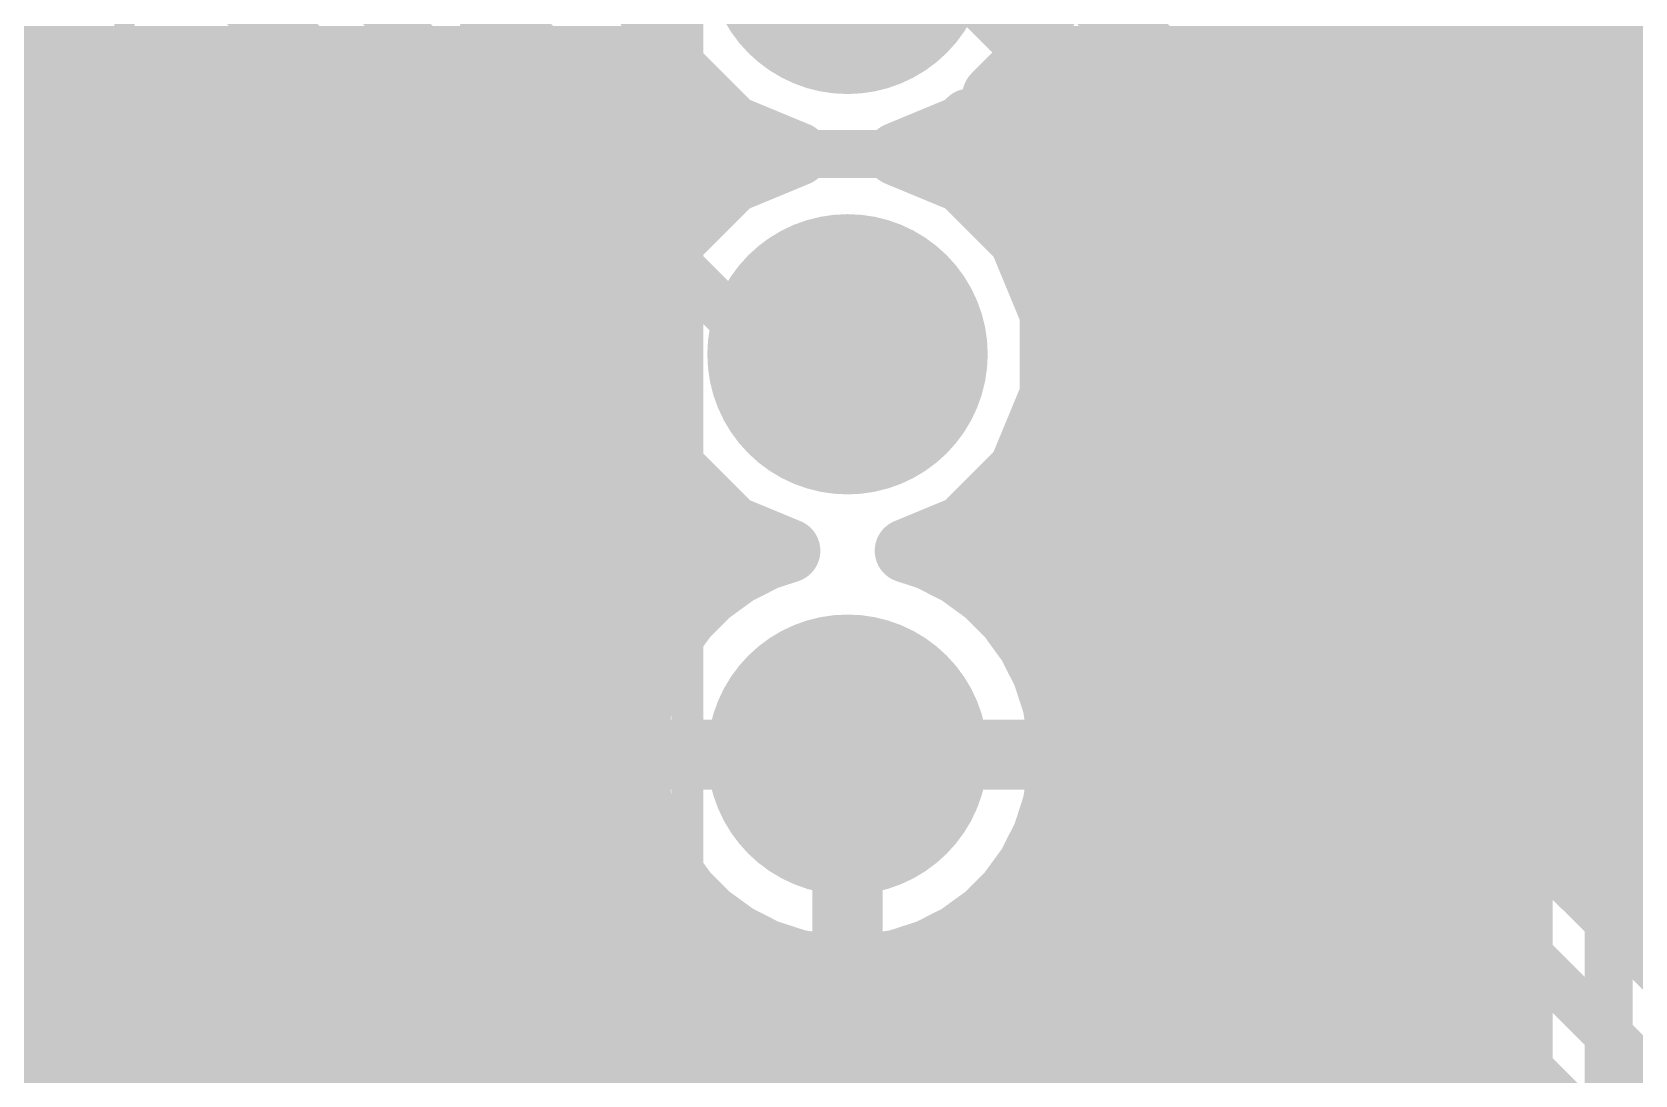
# Model space of a CAD drawing. Extents: x 0 to 39.3, y -1.1 to 59.5.
# Drawn here: x 8.8 to 18.96, y 9.4 to 16.01 of the extents above; entities that cross this region are included whole.
import ezdxf

# ---------------------------------------------------------------- set-up
doc = ezdxf.new("R2010")
doc.units = 0
for name, color, linetype in [('1', 22, 'CONTINUOUS'), ('16', 175, 'CONTINUOUS'), ('17', 82, 'CONTINUOUS'), ('21', 253, 'CONTINUOUS'), ('51', 253, 'CONTINUOUS')]:
    doc.layers.add(name, color=color, linetype=linetype)

# ---------------------------------------------------------------- blocks, each defined once
blk = doc.blocks.new('ROUNDP')
at = {"const_width": 0.5}
blk.add_lwpolyline([(0, -0.25, 1), (0, 0.25, 1), (0, -0.25)], format="xyb", dxfattribs=at)

msp = doc.modelspace()

# ---------------------------------------------------------------- linework, layer by layer
at = {"layer": '1'}
for points, const_width in [([(9.144, 18.796), (12.446, 15.494)], 0.3048), ([(8.636, 18.542), (12.192, 14.986)], 0.3048), ([(8.4045, 17.9832), (11.9605, 14.4272)], 0.4064), ([(15.0682, 15.7762), (15.2654, 16.2523)], 0.4064), ([(1.2192, 15.8496), (10.5381, 15.8496)], 0.4064), ([(14.9001, 15.6081), (15.0682, 15.7762)], 0.4064), ([(15.0986, 15.8496), (34.3208, 15.8496)], 0.4064), ([(12.446, 15.494), (12.7, 15.748)], 0.3048), ([(12.7, 15.748), (12.954, 15.748)], 0.3048), ([(12.954, 15.748), (13.462, 15.24)], 0.3048), ([(15.0368, 15.4715), (14.9001, 15.6081)], 0.4064), ([(16.5608, 13.9475), (15.0368, 15.4715)], 0.4064), ([(1.2192, 15.4432), (10.9445, 15.4432)], 0.4064), ([(15.0651, 15.4432), (34.3208, 15.4432)], 0.4064), ([(13.462, 15.24), (14.478, 15.24)], 0.3048), ([(14.478, 15.24), (16.002, 13.716)], 0.3048), ([(1.2192, 15.0368), (11.3509, 15.0368)], 0.4064), ([(15.4715, 15.0368), (34.3208, 15.0368)], 0.4064), ([(12.192, 14.986), (12.446, 14.986)], 0.3048), ([(12.446, 14.986), (13.462, 13.97)], 0.3048), ([(1.2192, 14.6304), (11.7573, 14.6304)], 0.4064), ([(15.8779, 14.6304), (34.3208, 14.6304)], 0.4064), ([(11.9605, 14.4272), (12.2145, 14.4272)], 0.4064), ([(12.2145, 14.4272), (12.6746, 13.9671)], 0.4064), ([(1.2192, 14.224), (12.4177, 14.224)], 0.4064), ([(16.2843, 14.224), (34.3208, 14.224)], 0.4064), ([(12.6746, 13.9671), (12.6746, 13.7123)], 0.4064), ([(16.5608, 12.6775), (16.5608, 13.9475)], 0.4064), ([(13.462, 13.97), (13.97, 13.97)], 0.3048), ([(1.2192, 13.8176), (12.6746, 13.8176)], 0.4064), ([(16.5608, 13.8176), (34.3208, 13.8176)], 0.4064), ([(12.6746, 13.7123), (12.8718, 13.2362)], 0.4064), ([(15.0682, 13.2362), (15.2508, 13.677)], 0.4064), ([(15.2508, 13.677), (15.4432, 13.4845)], 0.4064), ([(16.002, 13.716), (16.002, 12.446)], 0.3048), ([(15.4432, 13.4845), (15.4432, 12.2145)], 0.4064), ([(1.2192, 13.4112), (12.7993, 13.4112)], 0.4064), ([(15.1407, 13.4112), (15.4432, 13.4112)], 0.4064), ([(16.5608, 13.4112), (34.3208, 13.4112)], 0.4064), ([(12.8718, 13.2362), (13.2362, 12.8718)], 0.4064), ([(14.7038, 12.8718), (15.0682, 13.2362)], 0.4064), ([(1.2192, 13.0048), (13.1032, 13.0048)], 0.4064), ([(14.8368, 13.0048), (15.4432, 13.0048)], 0.4064), ([(16.5608, 13.0048), (34.3208, 13.0048)], 0.4064), ([(13.2362, 12.8718), (13.5944, 12.7234)], 0.4064), ([(14.3456, 12.7234), (14.7038, 12.8718)], 0.4064), ([(13.5944, 12.7234), (13.4532, 12.6776)], 0.4064), ([(14.4868, 12.6776), (14.3456, 12.7234)], 0.4064), ([(13.4532, 12.6776), (13.2644, 12.5814)], 0.4064), ([(14.6756, 12.5814), (14.4868, 12.6776)], 0.4064), ([(24.1329, 5.1054), (16.5608, 12.6775)], 0.4064), ([(1.2192, 12.5984), (13.2979, 12.5984)], 0.4064), ([(13.2644, 12.5814), (13.093, 12.4568)], 0.4064), ([(14.6421, 12.5984), (15.4432, 12.5984)], 0.4064), ([(14.847, 12.4568), (14.6756, 12.5814)], 0.4064), ([(16.6399, 12.5984), (34.3208, 12.5984)], 0.4064), ([(13.093, 12.4568), (12.9432, 12.307)], 0.4064), ([(14.9968, 12.307), (14.847, 12.4568)], 0.4064), ([(12.9432, 12.307), (12.8186, 12.1356)], 0.4064), ([(15.1214, 12.1356), (14.9968, 12.307)], 0.4064), ([(16.002, 12.446), (24.13, 4.318)], 0.3048), ([(15.4432, 12.2145), (15.7705, 11.8872)], 0.4064), ([(1.2192, 12.192), (12.8596, 12.192)], 0.4064), ([(12.8186, 12.1356), (12.7224, 11.9468)], 0.4064), ([(15.0804, 12.192), (15.4657, 12.192)], 0.4064), ([(15.2176, 11.9468), (15.1214, 12.1356)], 0.4064), ([(17.0463, 12.192), (34.3208, 12.192)], 0.4064), ([(12.7224, 11.9468), (12.6569, 11.7452)], 0.4064), ([(15.2831, 11.7452), (15.2176, 11.9468)], 0.4064), ([(15.7705, 11.8872), (23.0729, 4.5849)], 0.4064), ([(1.2192, 11.7856), (12.6701, 11.7856)], 0.4064), ([(12.6569, 11.7452), (12.6238, 11.5359)], 0.4064), ([(15.2699, 11.7856), (15.8721, 11.7856)], 0.4064), ([(15.3162, 11.5359), (15.2831, 11.7452)], 0.4064), ([(17.4527, 11.7856), (34.3208, 11.7856)], 0.4064), ([(12.6238, 11.5359), (12.6238, 11.449)], 0.4064), ([(15.3162, 11.449), (15.3162, 11.5359)], 0.4064), ([(12.6238, 11.449), (13.9509, 11.449)], 0.4064), ([(13.9509, 11.4109), (12.6238, 11.4109)], 0.4064), ([(12.6238, 11.4109), (12.6238, 11.324)], 0.4064), ([(13.9509, 11.449), (13.9509, 11.4109)], 0.4064), ([(13.9509, 10.0838), (13.9509, 11.4109)], 0.4064), ([(13.9509, 11.4109), (13.9891, 11.4109)], 0.4064), ([(13.9891, 11.4109), (13.9891, 11.449)], 0.4064), ([(13.9891, 11.449), (15.3162, 11.449)], 0.4064), ([(13.9891, 11.4109), (13.9891, 10.0838)], 0.4064), ([(15.3162, 11.4109), (13.9891, 11.4109)], 0.4064), ([(15.3162, 11.324), (15.3162, 11.4109)], 0.4064), ([(1.2192, 11.3792), (12.6238, 11.3792)], 0.4064), ([(12.6238, 11.324), (12.6569, 11.1148)], 0.4064), ([(13.9509, 11.3792), (13.9891, 11.3792)], 0.4064), ([(15.2831, 11.1148), (15.3162, 11.324)], 0.4064), ([(15.3162, 11.3792), (16.2785, 11.3792)], 0.4064), ([(17.8591, 11.3792), (34.3208, 11.3792)], 0.4064), ([(12.6569, 11.1148), (12.7224, 10.9132)], 0.4064), ([(15.2176, 10.9132), (15.2831, 11.1148)], 0.4064), ([(1.2192, 10.9728), (12.7031, 10.9728)], 0.4064), ([(12.7224, 10.9132), (12.8186, 10.7244)], 0.4064), ([(13.9509, 10.9728), (13.9891, 10.9728)], 0.4064), ([(15.1214, 10.7244), (15.2176, 10.9132)], 0.4064), ([(15.2369, 10.9728), (16.6849, 10.9728)], 0.4064), ([(18.2655, 10.9728), (34.3208, 10.9728)], 0.4064), ([(12.8186, 10.7244), (12.9432, 10.553)], 0.4064), ([(14.9968, 10.553), (15.1214, 10.7244)], 0.4064), ([(1.2192, 10.5664), (12.9334, 10.5664)], 0.4064), ([(12.9432, 10.553), (13.093, 10.4032)], 0.4064), ([(13.9509, 10.5664), (13.9891, 10.5664)], 0.4064), ([(14.847, 10.4032), (14.9968, 10.553)], 0.4064), ([(15.0066, 10.5664), (17.0913, 10.5664)], 0.4064), ([(18.6719, 10.5664), (34.3208, 10.5664)], 0.4064), ([(13.093, 10.4032), (13.2644, 10.2786)], 0.4064), ([(14.6756, 10.2786), (14.847, 10.4032)], 0.4064), ([(13.2644, 10.2786), (13.4532, 10.1824)], 0.4064), ([(14.4868, 10.1824), (14.6756, 10.2786)], 0.4064), ([(13.4532, 10.1824), (13.6548, 10.1169)], 0.4064), ([(14.2852, 10.1169), (14.4868, 10.1824)], 0.4064), ([(1.2192, 10.16), (13.5223, 10.16)], 0.4064), ([(13.6548, 10.1169), (13.8641, 10.0838)], 0.4064), ([(13.8641, 10.0838), (13.9509, 10.0838)], 0.4064), ([(13.9509, 10.16), (13.9891, 10.16)], 0.4064), ([(13.9891, 10.0838), (14.0759, 10.0838)], 0.4064), ([(14.0759, 10.0838), (14.2852, 10.1169)], 0.4064), ([(14.4177, 10.16), (17.4977, 10.16)], 0.4064), ([(19.0783, 10.16), (34.3208, 10.16)], 0.4064), ([(1.2192, 9.7536), (17.9041, 9.7536)], 0.4064), ([(1.2192, 9.3472), (18.3105, 9.3472)], 0.4064)]:
    msp.add_lwpolyline(points, dxfattribs=dict(at, const_width=const_width))
for points, const_width in [([(10.5381, 15.748, 1), (10.5381, 15.9512)], 0.2032), ([(15.14, 15.7044, 1), (14.9963, 15.8481)], 0.2032), ([(15.0986, 15.9512, 1), (15.0986, 15.748)], 0.2032), ([(12.7, 15.8242, 1), (12.7, 15.6718)], 0.1524), ([(12.7539, 15.6941, 1), (12.6461, 15.8019)], 0.1524), ([(13.0079, 15.8019, 1), (12.9001, 15.6941)], 0.1524), ([(12.954, 15.6718, 1), (12.954, 15.8242)], 0.1524), ([(14.9743, 15.8151, 1), (15.1621, 15.7373)], 0.2032), ([(14.972, 15.68, 1), (14.8283, 15.5363)], 0.2032), ([(14.8283, 15.68, 1), (14.972, 15.5363)], 0.2032), ([(15.1086, 15.5433, 1), (14.965, 15.3996)], 0.2032), ([(10.9445, 15.3416, 1), (10.9445, 15.5448)], 0.2032), ([(12.3921, 15.5479, 1), (12.4999, 15.4401)], 0.1524), ([(12.3921, 15.4401, 1), (12.4999, 15.5479)], 0.1524), ([(15.0651, 15.5448, 1), (15.0651, 15.3416)], 0.2032), ([(14.965, 15.3996, 1), (15.1086, 15.5433)], 0.2032), ([(13.462, 15.3162, 1), (13.462, 15.1638)], 0.1524), ([(13.4081, 15.1861, 1), (13.5159, 15.2939)], 0.1524), ([(14.5319, 15.2939, 1), (14.4241, 15.1861)], 0.1524), ([(14.478, 15.1638, 1), (14.478, 15.3162)], 0.1524), ([(11.3509, 14.9352, 1), (11.3509, 15.1384)], 0.2032), ([(15.4715, 15.1384, 1), (15.4715, 14.9352)], 0.2032), ([(12.192, 15.0622, 1), (12.192, 14.9098)], 0.1524), ([(12.1381, 14.9321, 1), (12.2459, 15.0399)], 0.1524), ([(12.4999, 15.0399, 1), (12.3921, 14.9321)], 0.1524), ([(12.446, 14.9098, 1), (12.446, 15.0622)], 0.1524), ([(11.7573, 14.5288, 1), (11.7573, 14.732)], 0.2032), ([(15.8779, 14.732, 1), (15.8779, 14.5288)], 0.2032), ([(11.9605, 14.5288, 1), (11.9605, 14.3256)], 0.2032), ([(11.8887, 14.3554, 1), (12.0324, 14.499)], 0.2032), ([(12.2864, 14.499, 1), (12.1427, 14.3554)], 0.2032), ([(12.2145, 14.3256, 1), (12.2145, 14.5288)], 0.2032), ([(12.4177, 14.1224, 1), (12.4177, 14.3256)], 0.2032), ([(16.2843, 14.3256, 1), (16.2843, 14.1224)], 0.2032), ([(12.7762, 13.9671, 1), (12.573, 13.9671)], 0.2032), ([(12.6028, 13.8953, 1), (12.7464, 14.039)], 0.2032), ([(16.6624, 13.9475, 1), (16.4592, 13.9475)], 0.2032), ([(13.462, 14.0462, 1), (13.462, 13.8938)], 0.1524), ([(13.4081, 13.9161, 1), (13.5159, 14.0239)], 0.1524), ([(13.97, 13.8938, 1), (13.97, 14.0462)], 0.1524), ([(16.489, 13.8756, 1), (16.6326, 14.0193)], 0.2032), ([(12.6746, 13.716, 1), (12.6746, 13.9192)], 0.2032), ([(16.5608, 13.9192, 1), (16.5608, 13.716)], 0.2032), ([(12.7685, 13.7512, 1), (12.5807, 13.6734)], 0.2032), ([(15.3226, 13.7488, 1), (15.1789, 13.6051)], 0.2032), ([(15.3446, 13.6381, 1), (15.1569, 13.7159)], 0.2032), ([(16.0782, 13.716, 1), (15.9258, 13.716)], 0.1524), ([(15.9481, 13.6621, 1), (16.0559, 13.7699)], 0.1524), ([(12.573, 13.7123, 1), (12.7762, 13.7123)], 0.2032), ([(15.5448, 13.4845, 1), (15.3416, 13.4845)], 0.2032), ([(15.3714, 13.4127, 1), (15.515, 13.5564)], 0.2032), ([(12.7993, 13.3096, 1), (12.7993, 13.5128)], 0.2032), ([(15.1407, 13.5128, 1), (15.1407, 13.3096)], 0.2032), ([(15.4432, 13.3096, 1), (15.4432, 13.5128)], 0.2032), ([(16.5608, 13.5128, 1), (16.5608, 13.3096)], 0.2032), ([(12.9437, 13.3081, 1), (12.8, 13.1644)], 0.2032), ([(15.14, 13.1644, 1), (14.9963, 13.3081)], 0.2032), ([(12.7779, 13.1973, 1), (12.9657, 13.2751)], 0.2032), ([(14.9743, 13.2751, 1), (15.1621, 13.1973)], 0.2032), ([(13.1032, 12.9032, 1), (13.1032, 13.1064)], 0.2032), ([(14.8368, 13.1064, 1), (14.8368, 12.9032)], 0.2032), ([(15.4432, 12.9032, 1), (15.4432, 13.1064)], 0.2032), ([(16.5608, 13.1064, 1), (16.5608, 12.9032)], 0.2032), ([(13.2751, 12.9657, 1), (13.1973, 12.7779)], 0.2032), ([(13.1644, 12.8, 1), (13.3081, 12.9437)], 0.2032), ([(14.6319, 12.9437, 1), (14.7756, 12.8)], 0.2032), ([(14.7427, 12.7779, 1), (14.6649, 12.9657)], 0.2032), ([(13.5555, 12.6296, 1), (13.6333, 12.8173)], 0.2032), ([(13.6258, 12.6268, 1), (13.563, 12.8201)], 0.2032), ([(14.377, 12.8201, 1), (14.3142, 12.6268)], 0.2032), ([(14.3067, 12.8173, 1), (14.3845, 12.6296)], 0.2032), ([(13.4218, 12.7742, 1), (13.4846, 12.5809)], 0.2032), ([(13.4994, 12.587, 1), (13.4071, 12.7681)], 0.2032), ([(14.5329, 12.7681, 1), (14.4406, 12.587)], 0.2032), ([(14.4554, 12.5809, 1), (14.5182, 12.7742)], 0.2032), ([(16.6326, 12.7493, 1), (16.489, 12.6056)], 0.2032), ([(13.2183, 12.6719, 1), (13.3106, 12.4908)], 0.2032), ([(13.3242, 12.4992, 1), (13.2047, 12.6636)], 0.2032), ([(13.2979, 12.4968, 1), (13.2979, 12.7)], 0.2032), ([(14.6421, 12.7, 1), (14.6421, 12.4968)], 0.2032), ([(14.7353, 12.6636, 1), (14.6158, 12.4992)], 0.2032), ([(14.6294, 12.4908, 1), (14.7217, 12.6719)], 0.2032), ([(15.4432, 12.4968, 1), (15.4432, 12.7)], 0.2032), ([(16.4592, 12.6775, 1), (16.6624, 12.6775)], 0.2032), ([(16.6399, 12.7, 1), (16.6399, 12.4968)], 0.2032), ([(13.0333, 12.539, 1), (13.1527, 12.3746)], 0.2032), ([(13.1649, 12.385, 1), (13.0212, 12.5287)], 0.2032), ([(14.9188, 12.5287, 1), (14.7751, 12.385)], 0.2032), ([(14.7873, 12.3746, 1), (14.9067, 12.539)], 0.2032), ([(13.0254, 12.2473, 1), (12.861, 12.3667)], 0.2032), ([(15.079, 12.3667, 1), (14.9146, 12.2473)], 0.2032), ([(16.0559, 12.4999, 1), (15.9481, 12.3921)], 0.1524), ([(15.9258, 12.446, 1), (16.0782, 12.446)], 0.1524), ([(12.8713, 12.3788, 1), (13.015, 12.2351)], 0.2032), ([(14.925, 12.2351, 1), (15.0687, 12.3788)], 0.2032), ([(15.515, 12.2864, 1), (15.3714, 12.1427)], 0.2032), ([(12.9092, 12.0894, 1), (12.7281, 12.1817)], 0.2032), ([(12.8596, 12.0904, 1), (12.8596, 12.2936)], 0.2032), ([(15.0804, 12.2936, 1), (15.0804, 12.0904)], 0.2032), ([(15.2119, 12.1817, 1), (15.0308, 12.0894)], 0.2032), ([(15.3416, 12.2145, 1), (15.5448, 12.2145)], 0.2032), ([(15.4657, 12.0904, 1), (15.4657, 12.2936)], 0.2032), ([(17.0463, 12.2936, 1), (17.0463, 12.0904)], 0.2032), ([(12.7364, 12.1953, 1), (12.9008, 12.0758)], 0.2032), ([(15.0392, 12.0758, 1), (15.2036, 12.1953)], 0.2032), ([(12.6319, 11.9929, 1), (12.813, 11.9006)], 0.2032), ([(12.8191, 11.9154, 1), (12.6258, 11.9782)], 0.2032), ([(15.3142, 11.9782, 1), (15.1209, 11.9154)], 0.2032), ([(15.127, 11.9006, 1), (15.3081, 11.9929)], 0.2032), ([(15.8424, 11.959, 1), (15.6987, 11.8154)], 0.2032), ([(15.6987, 11.8154, 1), (15.8424, 11.959)], 0.2032), ([(12.7573, 11.7293, 1), (12.5566, 11.7611)], 0.2032), ([(12.6701, 11.684, 1), (12.6701, 11.8872)], 0.2032), ([(15.2699, 11.8872, 1), (15.2699, 11.684)], 0.2032), ([(15.3834, 11.7611, 1), (15.1827, 11.7293)], 0.2032), ([(15.8721, 11.684, 1), (15.8721, 11.8872)], 0.2032), ([(17.4527, 11.8872, 1), (17.4527, 11.684)], 0.2032), ([(12.5603, 11.7766, 1), (12.7536, 11.7138)], 0.2032), ([(15.1864, 11.7138, 1), (15.3797, 11.7766)], 0.2032), ([(12.7254, 11.5359, 1), (12.5222, 11.5359)], 0.2032), ([(15.4178, 11.5359, 1), (15.2146, 11.5359)], 0.2032), ([(12.6238, 11.5125, 1), (12.6238, 11.3093)], 0.2032), ([(12.7254, 11.4109, 1), (12.5222, 11.4109)], 0.2032), ([(12.5235, 11.5518, 1), (12.7241, 11.5201)], 0.2032), ([(12.6238, 11.5506, 1), (12.6238, 11.3475)], 0.2032), ([(14.0525, 11.449, 1), (13.8493, 11.449)], 0.2032), ([(14.0525, 11.4109, 1), (13.8493, 11.4109)], 0.2032), ([(13.9509, 11.5125, 1), (13.9509, 11.3093)], 0.2032), ([(14.0907, 11.449, 1), (13.8875, 11.449)], 0.2032), ([(14.0907, 11.4109, 1), (13.8875, 11.4109)], 0.2032), ([(13.9891, 11.5125, 1), (13.9891, 11.3093)], 0.2032), ([(13.9891, 11.5506, 1), (13.9891, 11.3475)], 0.2032), ([(13.9509, 11.3475, 1), (13.9509, 11.5506)], 0.2032), ([(13.9509, 11.3093, 1), (13.9509, 11.5125)], 0.2032), ([(13.9891, 11.3093, 1), (13.9891, 11.5125)], 0.2032), ([(15.4178, 11.4109, 1), (15.2146, 11.4109)], 0.2032), ([(15.2158, 11.5201, 1), (15.4165, 11.5518)], 0.2032), ([(15.3162, 11.3475, 1), (15.3162, 11.5506)], 0.2032), ([(15.3162, 11.3093, 1), (15.3162, 11.5125)], 0.2032), ([(12.5222, 11.449, 1), (12.7254, 11.449)], 0.2032), ([(12.7241, 11.3399, 1), (12.5235, 11.3082)], 0.2032), ([(12.6238, 11.2776, 1), (12.6238, 11.4808)], 0.2032), ([(13.9509, 11.4808, 1), (13.9509, 11.2776)], 0.2032), ([(13.8493, 11.4109, 1), (14.0525, 11.4109)], 0.2032), ([(13.8875, 11.4109, 1), (14.0907, 11.4109)], 0.2032), ([(13.9891, 11.2776, 1), (13.9891, 11.4808)], 0.2032), ([(15.3162, 11.4808, 1), (15.3162, 11.2776)], 0.2032), ([(15.2146, 11.449, 1), (15.4178, 11.449)], 0.2032), ([(15.4165, 11.3082, 1), (15.2158, 11.3399)], 0.2032), ([(16.2785, 11.2776, 1), (16.2785, 11.4808)], 0.2032), ([(17.8591, 11.4808, 1), (17.8591, 11.2776)], 0.2032), ([(12.5222, 11.324, 1), (12.7254, 11.324)], 0.2032), ([(15.2146, 11.324, 1), (15.4178, 11.3241)], 0.2032), ([(12.7536, 11.1462, 1), (12.5603, 11.0834)], 0.2032), ([(15.3797, 11.0834, 1), (15.1864, 11.1462)], 0.2032), ([(12.5566, 11.0989, 1), (12.7573, 11.1307)], 0.2032), ([(15.1827, 11.1307, 1), (15.3834, 11.0989)], 0.2032), ([(12.813, 10.9594, 1), (12.6319, 10.8671)], 0.2032), ([(12.7031, 10.8712, 1), (12.7031, 11.0744)], 0.2032), ([(13.9509, 11.0744, 1), (13.9509, 10.8712)], 0.2032), ([(13.9891, 10.8712, 1), (13.9891, 11.0744)], 0.2032), ([(15.3081, 10.8671, 1), (15.127, 10.9594)], 0.2032), ([(15.2369, 11.0744, 1), (15.2369, 10.8712)], 0.2032), ([(16.6849, 10.8712, 1), (16.6849, 11.0744)], 0.2032), ([(18.2655, 11.0744, 1), (18.2655, 10.8712)], 0.2032), ([(12.6258, 10.8818, 1), (12.8191, 10.9446)], 0.2032), ([(15.1209, 10.9446, 1), (15.3142, 10.8818)], 0.2032), ([(12.9008, 10.7842, 1), (12.7364, 10.6647)], 0.2032), ([(15.2036, 10.6647, 1), (15.0392, 10.7842)], 0.2032), ([(12.7281, 10.6783, 1), (12.9092, 10.7706)], 0.2032), ([(15.0308, 10.7706, 1), (15.2119, 10.6783)], 0.2032), ([(13.015, 10.6249, 1), (12.8713, 10.4812)], 0.2032), ([(12.861, 10.4933, 1), (13.0254, 10.6127)], 0.2032), ([(12.9334, 10.4648, 1), (12.9334, 10.668)], 0.2032), ([(13.9509, 10.668, 1), (13.9509, 10.4648)], 0.2032), ([(13.9891, 10.4648, 1), (13.9891, 10.668)], 0.2032), ([(14.9146, 10.6127, 1), (15.079, 10.4933)], 0.2032), ([(15.0066, 10.668, 1), (15.0066, 10.4648)], 0.2032), ([(15.0687, 10.4812, 1), (14.925, 10.6249)], 0.2032), ([(17.0913, 10.4648, 1), (17.0913, 10.668)], 0.2032), ([(18.6719, 10.668, 1), (18.6719, 10.4648)], 0.2032), ([(13.1527, 10.4854, 1), (13.0333, 10.321)], 0.2032), ([(13.0212, 10.3313, 1), (13.1649, 10.475)], 0.2032), ([(14.7751, 10.475, 1), (14.9188, 10.3313)], 0.2032), ([(14.9067, 10.321, 1), (14.7873, 10.4854)], 0.2032), ([(13.3106, 10.3692, 1), (13.2183, 10.1881)], 0.2032), ([(14.7217, 10.1881, 1), (14.6294, 10.3692)], 0.2032), ([(13.2047, 10.1964, 1), (13.3242, 10.3608)], 0.2032), ([(13.4846, 10.2791, 1), (13.4218, 10.0858)], 0.2032), ([(13.4071, 10.0919, 1), (13.4994, 10.273)], 0.2032), ([(14.4406, 10.273, 1), (14.5329, 10.0919)], 0.2032), ([(14.5182, 10.0858, 1), (14.4554, 10.2791)], 0.2032), ([(14.6158, 10.3608, 1), (14.7353, 10.1964)], 0.2032), ([(13.5223, 10.0584, 1), (13.5223, 10.2616)], 0.2032), ([(13.6707, 10.2173, 1), (13.6389, 10.0166)], 0.2032), ([(13.6234, 10.0203, 1), (13.6862, 10.2136)], 0.2032), ([(13.8641, 10.1854, 1), (13.8641, 9.9822)], 0.2032), ([(13.8482, 9.9835, 1), (13.8799, 10.1841)], 0.2032), ([(13.9509, 10.2616, 1), (13.9509, 10.0584)], 0.2032), ([(13.9891, 10.1854, 1), (13.9891, 9.9822)], 0.2032), ([(13.9509, 9.9822, 1), (13.9509, 10.1854)], 0.2032), ([(14.0601, 10.1841, 1), (14.0918, 9.9835)], 0.2032), ([(13.9891, 10.0584, 1), (13.9891, 10.2616)], 0.2032), ([(14.0759, 9.9822, 1), (14.0759, 10.1854)], 0.2032), ([(14.2538, 10.2136, 1), (14.3166, 10.0203)], 0.2032), ([(14.3011, 10.0166, 1), (14.2693, 10.2173)], 0.2032), ([(14.4177, 10.2616, 1), (14.4177, 10.0584)], 0.2032), ([(17.4977, 10.0584, 1), (17.4977, 10.2616)], 0.2032), ([(19.0783, 10.2616, 1), (19.0783, 10.0584)], 0.2032), ([(13.8493, 10.0838, 1), (14.0525, 10.0838)], 0.2032), ([(13.8875, 10.0838, 1), (14.0907, 10.0838)], 0.2032), ([(17.9041, 9.652, 1), (17.9041, 9.8552)], 0.2032), ([(18.3105, 9.2456, 1), (18.3105, 9.4488)], 0.2032)]:
    msp.add_lwpolyline(points, format="xyb", dxfattribs=dict(at, const_width=const_width))
at = {"layer": '16'}
for points, const_width in [([(19.3548, 12.4235), (15.2654, 16.5129)], 0.4064), ([(14.478, 16.51), (18.796, 12.192)], 0.3048), ([(12.6746, 16.2523), (12.8718, 15.7762)], 0.4064), ([(1.2192, 15.8496), (12.8414, 15.8496)], 0.4064), ([(12.8718, 15.7762), (13.2362, 15.4118)], 0.4064), ([(15.9287, 15.8496), (34.3208, 15.8496)], 0.4064), ([(14.7038, 15.4118), (14.7449, 15.4529)], 0.4064), ([(14.7449, 15.4529), (18.2372, 11.9605)], 0.4064), ([(1.2192, 15.4432), (13.2048, 15.4432)], 0.4064), ([(13.2362, 15.4118), (13.651, 15.24)], 0.4064), ([(14.289, 15.24), (14.7038, 15.4118)], 0.4064), ([(14.7352, 15.4432), (14.7545, 15.4432)], 0.4064), ([(16.3351, 15.4432), (34.3208, 15.4432)], 0.4064), ([(13.651, 15.24), (13.2362, 15.0682)], 0.4064), ([(14.7038, 15.0682), (14.289, 15.24)], 0.4064), ([(13.2362, 15.0682), (12.8718, 14.7038)], 0.4064), ([(15.0682, 14.7038), (14.7038, 15.0682)], 0.4064), ([(1.2192, 15.0368), (13.2048, 15.0368)], 0.4064), ([(14.7352, 15.0368), (15.1609, 15.0368)], 0.4064), ([(16.7415, 15.0368), (34.3208, 15.0368)], 0.4064), ([(12.8718, 14.7038), (12.6746, 14.2277)], 0.4064), ([(15.2654, 14.2277), (15.0682, 14.7038)], 0.4064), ([(1.2192, 14.6304), (12.8414, 14.6304)], 0.4064), ([(15.0986, 14.6304), (15.5673, 14.6304)], 0.4064), ([(17.1479, 14.6304), (34.3208, 14.6304)], 0.4064), ([(1.2192, 14.224), (12.6746, 14.224)], 0.4064), ([(12.6746, 14.2277), (12.6746, 13.7123)], 0.4064), ([(15.2654, 13.7123), (15.2654, 14.2277)], 0.4064), ([(15.2654, 14.224), (15.9737, 14.224)], 0.4064), ([(17.5543, 14.224), (34.3208, 14.224)], 0.4064), ([(1.2192, 13.8176), (12.6746, 13.8176)], 0.4064), ([(15.2654, 13.8176), (16.3801, 13.8176)], 0.4064), ([(17.9607, 13.8176), (34.3208, 13.8176)], 0.4064), ([(12.6746, 13.7123), (12.8718, 13.2362)], 0.4064), ([(15.0682, 13.2362), (15.2654, 13.7123)], 0.4064), ([(1.2192, 13.4112), (12.7993, 13.4112)], 0.4064), ([(15.1407, 13.4112), (16.7865, 13.4112)], 0.4064), ([(18.3671, 13.4112), (34.3208, 13.4112)], 0.4064), ([(12.8718, 13.2362), (13.2362, 12.8718)], 0.4064), ([(14.7038, 12.8718), (15.0682, 13.2362)], 0.4064), ([(1.2192, 13.0048), (13.1032, 13.0048)], 0.4064), ([(14.8368, 13.0048), (17.1929, 13.0048)], 0.4064), ([(18.7735, 13.0048), (34.3208, 13.0048)], 0.4064), ([(13.2362, 12.8718), (13.5944, 12.7234)], 0.4064), ([(14.3456, 12.7234), (14.7038, 12.8718)], 0.4064), ([(13.5944, 12.7234), (13.4532, 12.6776)], 0.4064), ([(14.4868, 12.6776), (14.3456, 12.7234)], 0.4064), ([(13.4532, 12.6776), (13.2644, 12.5814)], 0.4064), ([(14.6756, 12.5814), (14.4868, 12.6776)], 0.4064), ([(1.2192, 12.5984), (13.2979, 12.5984)], 0.4064), ([(13.2644, 12.5814), (13.093, 12.4568)], 0.4064), ([(14.6421, 12.5984), (17.5993, 12.5984)], 0.4064), ([(14.847, 12.4568), (14.6756, 12.5814)], 0.4064), ([(13.093, 12.4568), (12.9432, 12.307)], 0.4064), ([(14.9968, 12.307), (14.847, 12.4568)], 0.4064), ([(12.9432, 12.307), (12.8186, 12.1356)], 0.4064), ([(15.1214, 12.1356), (14.9968, 12.307)], 0.4064), ([(1.2192, 12.192), (12.8596, 12.192)], 0.4064), ([(12.8186, 12.1356), (12.7224, 11.9468)], 0.4064), ([(15.0804, 12.192), (18.0057, 12.192)], 0.4064), ([(15.2176, 11.9468), (15.1214, 12.1356)], 0.4064), ([(18.796, 12.192), (18.796, 6.604)], 0.3048), ([(12.7224, 11.9468), (12.6569, 11.7452)], 0.4064), ([(15.2831, 11.7452), (15.2176, 11.9468)], 0.4064), ([(18.2372, 11.9605), (18.2372, 6.3725)], 0.4064), ([(1.2192, 11.7856), (12.6701, 11.7856)], 0.4064), ([(12.6569, 11.7452), (12.6238, 11.5359)], 0.4064), ([(15.2699, 11.7856), (18.2372, 11.7856)], 0.4064), ([(15.3162, 11.5359), (15.2831, 11.7452)], 0.4064), ([(12.6238, 11.5359), (12.6238, 11.449)], 0.4064), ([(15.3162, 11.449), (15.3162, 11.5359)], 0.4064), ([(12.6238, 11.449), (13.9509, 11.449)], 0.4064), ([(13.9509, 11.4109), (12.6238, 11.4109)], 0.4064), ([(12.6238, 11.4109), (12.6238, 11.324)], 0.4064), ([(13.9509, 11.449), (13.9509, 11.4109)], 0.4064), ([(13.9509, 10.0838), (13.9509, 11.4109)], 0.4064), ([(13.9509, 11.4109), (13.9891, 11.4109)], 0.4064), ([(13.9891, 11.4109), (13.9891, 11.449)], 0.4064), ([(13.9891, 11.449), (15.3162, 11.449)], 0.4064), ([(13.9891, 11.4109), (13.9891, 10.0838)], 0.4064), ([(15.3162, 11.4109), (13.9891, 11.4109)], 0.4064), ([(15.3162, 11.324), (15.3162, 11.4109)], 0.4064), ([(1.2192, 11.3792), (12.6238, 11.3792)], 0.4064), ([(12.6238, 11.324), (12.6569, 11.1148)], 0.4064), ([(13.9509, 11.3792), (13.9891, 11.3792)], 0.4064), ([(15.2831, 11.1148), (15.3162, 11.324)], 0.4064), ([(15.3162, 11.3792), (18.2372, 11.3792)], 0.4064), ([(12.6569, 11.1148), (12.7224, 10.9132)], 0.4064), ([(15.2176, 10.9132), (15.2831, 11.1148)], 0.4064), ([(1.2192, 10.9728), (12.7031, 10.9728)], 0.4064), ([(12.7224, 10.9132), (12.8186, 10.7244)], 0.4064), ([(13.9509, 10.9728), (13.9891, 10.9728)], 0.4064), ([(15.1214, 10.7244), (15.2176, 10.9132)], 0.4064), ([(15.2369, 10.9728), (18.2372, 10.9728)], 0.4064), ([(12.8186, 10.7244), (12.9432, 10.553)], 0.4064), ([(14.9968, 10.553), (15.1214, 10.7244)], 0.4064), ([(1.2192, 10.5664), (12.9334, 10.5664)], 0.4064), ([(12.9432, 10.553), (13.093, 10.4032)], 0.4064), ([(13.9509, 10.5664), (13.9891, 10.5664)], 0.4064), ([(14.847, 10.4032), (14.9968, 10.553)], 0.4064), ([(15.0066, 10.5664), (18.2372, 10.5664)], 0.4064), ([(13.093, 10.4032), (13.2644, 10.2786)], 0.4064), ([(14.6756, 10.2786), (14.847, 10.4032)], 0.4064), ([(13.2644, 10.2786), (13.4532, 10.1824)], 0.4064), ([(14.4868, 10.1824), (14.6756, 10.2786)], 0.4064), ([(13.4532, 10.1824), (13.6548, 10.1169)], 0.4064), ([(14.2852, 10.1169), (14.4868, 10.1824)], 0.4064), ([(1.2192, 10.16), (13.5223, 10.16)], 0.4064), ([(13.6548, 10.1169), (13.8641, 10.0838)], 0.4064), ([(13.8641, 10.0838), (13.9509, 10.0838)], 0.4064), ([(13.9509, 10.16), (13.9891, 10.16)], 0.4064), ([(13.9891, 10.0838), (14.0759, 10.0838)], 0.4064), ([(14.0759, 10.0838), (14.2852, 10.1169)], 0.4064), ([(14.4177, 10.16), (18.2372, 10.16)], 0.4064), ([(1.2192, 9.7536), (18.2372, 9.7536)], 0.4064), ([(1.2192, 9.3472), (18.2372, 9.3472)], 0.4064)]:
    msp.add_lwpolyline(points, dxfattribs=dict(at, const_width=const_width))
for points, const_width in [([(12.9437, 15.8481, 1), (12.8, 15.7044)], 0.2032), ([(12.8414, 15.748, 1), (12.8414, 15.9512)], 0.2032), ([(15.9287, 15.9512, 1), (15.9287, 15.748)], 0.2032), ([(12.7779, 15.7373, 1), (12.9657, 15.8151)], 0.2032), ([(14.8167, 15.5247, 1), (14.673, 15.381)], 0.2032), ([(14.8167, 15.381, 1), (14.673, 15.5247)], 0.2032), ([(13.2751, 15.5057, 1), (13.1973, 15.3179)], 0.2032), ([(13.1644, 15.34, 1), (13.3081, 15.4837)], 0.2032), ([(13.2048, 15.3416, 1), (13.2048, 15.5448)], 0.2032), ([(14.6319, 15.4837, 1), (14.7756, 15.34)], 0.2032), ([(14.7352, 15.5448, 1), (14.7352, 15.3416)], 0.2032), ([(14.7427, 15.3179, 1), (14.6649, 15.5057)], 0.2032), ([(14.7545, 15.3416, 1), (14.7545, 15.5448)], 0.2032), ([(16.3351, 15.5448, 1), (16.3351, 15.3416)], 0.2032), ([(13.6899, 15.1461, 1), (13.6121, 15.3339)], 0.2032), ([(13.6121, 15.1461, 1), (13.6899, 15.3339)], 0.2032), ([(14.3279, 15.3339, 1), (14.2501, 15.1461)], 0.2032), ([(14.2501, 15.3339, 1), (14.3279, 15.1461)], 0.2032), ([(13.1973, 15.1621, 1), (13.2751, 14.9743)], 0.2032), ([(13.3081, 14.9963, 1), (13.1644, 15.14)], 0.2032), ([(14.7756, 15.14, 1), (14.6319, 14.9963)], 0.2032), ([(14.6649, 14.9743, 1), (14.7427, 15.1621)], 0.2032), ([(13.2048, 14.9352, 1), (13.2048, 15.1384)], 0.2032), ([(14.7352, 15.1384, 1), (14.7352, 14.9352)], 0.2032), ([(15.1609, 14.9352, 1), (15.1609, 15.1384)], 0.2032), ([(16.7415, 15.1384, 1), (16.7415, 14.9352)], 0.2032), ([(12.8, 14.7756, 1), (12.9437, 14.6319)], 0.2032), ([(12.9657, 14.6649, 1), (12.7779, 14.7427)], 0.2032), ([(15.1621, 14.7427, 1), (14.9743, 14.6649)], 0.2032), ([(14.9963, 14.6319, 1), (15.14, 14.7756)], 0.2032), ([(12.8414, 14.5288, 1), (12.8414, 14.732)], 0.2032), ([(15.0986, 14.732, 1), (15.0986, 14.5288)], 0.2032), ([(15.5673, 14.5288, 1), (15.5673, 14.732)], 0.2032), ([(17.1479, 14.732, 1), (17.1479, 14.5288)], 0.2032), ([(12.7762, 14.2277, 1), (12.573, 14.2277)], 0.2032), ([(12.5807, 14.2666, 1), (12.7685, 14.1888)], 0.2032), ([(12.6746, 14.1224, 1), (12.6746, 14.3256)], 0.2032), ([(15.367, 14.2277, 1), (15.1638, 14.2277)], 0.2032), ([(15.2654, 14.3256, 1), (15.2654, 14.1224)], 0.2032), ([(15.1715, 14.1888, 1), (15.3593, 14.2666)], 0.2032), ([(15.9737, 14.1224, 1), (15.9737, 14.3256)], 0.2032), ([(17.5543, 14.3256, 1), (17.5543, 14.1224)], 0.2032), ([(12.6746, 13.716, 1), (12.6746, 13.9192)], 0.2032), ([(15.2654, 13.9192, 1), (15.2654, 13.716)], 0.2032), ([(16.3801, 13.716, 1), (16.3801, 13.9192)], 0.2032), ([(17.9607, 13.9192, 1), (17.9607, 13.716)], 0.2032), ([(12.7685, 13.7512, 1), (12.5807, 13.6734)], 0.2032), ([(15.3593, 13.6734, 1), (15.1715, 13.7512)], 0.2032), ([(12.573, 13.7123, 1), (12.7762, 13.7123)], 0.2032), ([(15.1638, 13.7123, 1), (15.367, 13.7123)], 0.2032), ([(12.7993, 13.3096, 1), (12.7993, 13.5128)], 0.2032), ([(15.1407, 13.5128, 1), (15.1407, 13.3096)], 0.2032), ([(16.7865, 13.3096, 1), (16.7865, 13.5128)], 0.2032), ([(18.3671, 13.5128, 1), (18.3671, 13.3096)], 0.2032), ([(12.9437, 13.3081, 1), (12.8, 13.1644)], 0.2032), ([(15.14, 13.1644, 1), (14.9963, 13.3081)], 0.2032), ([(12.7779, 13.1973, 1), (12.9657, 13.2751)], 0.2032), ([(14.9743, 13.2751, 1), (15.1621, 13.1973)], 0.2032), ([(13.1032, 12.9032, 1), (13.1032, 13.1064)], 0.2032), ([(14.8368, 13.1064, 1), (14.8368, 12.9032)], 0.2032), ([(17.1929, 12.9032, 1), (17.1929, 13.1064)], 0.2032), ([(18.7735, 13.1064, 1), (18.7735, 12.9032)], 0.2032), ([(13.2751, 12.9657, 1), (13.1973, 12.7779)], 0.2032), ([(13.1644, 12.8, 1), (13.3081, 12.9437)], 0.2032), ([(14.6319, 12.9437, 1), (14.7756, 12.8)], 0.2032), ([(14.7427, 12.7779, 1), (14.6649, 12.9657)], 0.2032), ([(13.5555, 12.6296, 1), (13.6333, 12.8173)], 0.2032), ([(13.6258, 12.6268, 1), (13.563, 12.8201)], 0.2032), ([(14.377, 12.8201, 1), (14.3142, 12.6268)], 0.2032), ([(14.3067, 12.8173, 1), (14.3845, 12.6296)], 0.2032), ([(13.4218, 12.7742, 1), (13.4846, 12.5809)], 0.2032), ([(13.4994, 12.587, 1), (13.4071, 12.7681)], 0.2032), ([(14.5329, 12.7681, 1), (14.4406, 12.587)], 0.2032), ([(14.4554, 12.5809, 1), (14.5182, 12.7742)], 0.2032), ([(13.2183, 12.6719, 1), (13.3106, 12.4908)], 0.2032), ([(13.3242, 12.4992, 1), (13.2047, 12.6636)], 0.2032), ([(13.2979, 12.4968, 1), (13.2979, 12.7)], 0.2032), ([(14.6421, 12.7, 1), (14.6421, 12.4968)], 0.2032), ([(14.7353, 12.6636, 1), (14.6158, 12.4992)], 0.2032), ([(14.6294, 12.4908, 1), (14.7217, 12.6719)], 0.2032), ([(17.5993, 12.4968, 1), (17.5993, 12.7)], 0.2032), ([(13.0333, 12.539, 1), (13.1527, 12.3746)], 0.2032), ([(13.1649, 12.385, 1), (13.0212, 12.5287)], 0.2032), ([(14.9188, 12.5287, 1), (14.7751, 12.385)], 0.2032), ([(14.7873, 12.3746, 1), (14.9067, 12.539)], 0.2032), ([(13.0254, 12.2473, 1), (12.861, 12.3667)], 0.2032), ([(15.079, 12.3667, 1), (14.9146, 12.2473)], 0.2032), ([(12.8713, 12.3788, 1), (13.015, 12.2351)], 0.2032), ([(14.925, 12.2351, 1), (15.0687, 12.3788)], 0.2032), ([(12.9092, 12.0894, 1), (12.7281, 12.1817)], 0.2032), ([(12.8596, 12.0904, 1), (12.8596, 12.2936)], 0.2032), ([(15.0804, 12.2936, 1), (15.0804, 12.0904)], 0.2032), ([(15.2119, 12.1817, 1), (15.0308, 12.0894)], 0.2032), ([(18.0057, 12.0904, 1), (18.0057, 12.2936)], 0.2032), ([(18.8722, 12.192, 1), (18.7198, 12.192)], 0.1524), ([(18.7421, 12.1381, 1), (18.8499, 12.2459)], 0.1524), ([(12.7364, 12.1953, 1), (12.9008, 12.0758)], 0.2032), ([(15.0392, 12.0758, 1), (15.2036, 12.1953)], 0.2032), ([(12.6319, 11.9929, 1), (12.813, 11.9006)], 0.2032), ([(12.8191, 11.9154, 1), (12.6258, 11.9782)], 0.2032), ([(15.3142, 11.9782, 1), (15.1209, 11.9154)], 0.2032), ([(15.127, 11.9006, 1), (15.3081, 11.9929)], 0.2032), ([(18.3388, 11.9605, 1), (18.1356, 11.9605)], 0.2032), ([(18.1654, 11.8887, 1), (18.309, 12.0324)], 0.2032), ([(12.7573, 11.7293, 1), (12.5566, 11.7611)], 0.2032), ([(12.6701, 11.684, 1), (12.6701, 11.8872)], 0.2032), ([(15.2699, 11.8872, 1), (15.2699, 11.684)], 0.2032), ([(15.3834, 11.7611, 1), (15.1827, 11.7293)], 0.2032), ([(18.2372, 11.684, 1), (18.2372, 11.8872)], 0.2032), ([(12.5603, 11.7766, 1), (12.7536, 11.7138)], 0.2032), ([(15.1864, 11.7138, 1), (15.3797, 11.7766)], 0.2032), ([(12.7254, 11.5359, 1), (12.5222, 11.5359)], 0.2032), ([(15.4178, 11.5359, 1), (15.2146, 11.5359)], 0.2032), ([(12.6238, 11.5125, 1), (12.6238, 11.3093)], 0.2032), ([(12.7254, 11.4109, 1), (12.5222, 11.4109)], 0.2032), ([(12.5235, 11.5518, 1), (12.7241, 11.5201)], 0.2032), ([(12.6238, 11.5506, 1), (12.6238, 11.3475)], 0.2032), ([(14.0525, 11.449, 1), (13.8493, 11.449)], 0.2032), ([(14.0525, 11.4109, 1), (13.8493, 11.4109)], 0.2032), ([(13.9509, 11.5125, 1), (13.9509, 11.3093)], 0.2032), ([(14.0907, 11.449, 1), (13.8875, 11.449)], 0.2032), ([(14.0907, 11.4109, 1), (13.8875, 11.4109)], 0.2032), ([(13.9891, 11.5125, 1), (13.9891, 11.3093)], 0.2032), ([(13.9891, 11.5506, 1), (13.9891, 11.3475)], 0.2032), ([(13.9509, 11.3475, 1), (13.9509, 11.5506)], 0.2032), ([(13.9509, 11.3093, 1), (13.9509, 11.5125)], 0.2032), ([(13.9891, 11.3093, 1), (13.9891, 11.5125)], 0.2032), ([(15.4178, 11.4109, 1), (15.2146, 11.4109)], 0.2032), ([(15.2158, 11.5201, 1), (15.4165, 11.5518)], 0.2032), ([(15.3162, 11.3475, 1), (15.3162, 11.5506)], 0.2032), ([(15.3162, 11.3093, 1), (15.3162, 11.5125)], 0.2032), ([(12.5222, 11.449, 1), (12.7254, 11.449)], 0.2032), ([(12.7241, 11.3399, 1), (12.5235, 11.3082)], 0.2032), ([(12.6238, 11.2776, 1), (12.6238, 11.4808)], 0.2032), ([(13.9509, 11.4808, 1), (13.9509, 11.2776)], 0.2032), ([(13.8493, 11.4109, 1), (14.0525, 11.4109)], 0.2032), ([(13.8875, 11.4109, 1), (14.0907, 11.4109)], 0.2032), ([(13.9891, 11.2776, 1), (13.9891, 11.4808)], 0.2032), ([(15.3162, 11.4808, 1), (15.3162, 11.2776)], 0.2032), ([(15.2146, 11.449, 1), (15.4178, 11.449)], 0.2032), ([(15.4165, 11.3082, 1), (15.2158, 11.3399)], 0.2032), ([(18.2372, 11.2776, 1), (18.2372, 11.4808)], 0.2032), ([(12.5222, 11.324, 1), (12.7254, 11.324)], 0.2032), ([(15.2146, 11.324, 1), (15.4178, 11.3241)], 0.2032), ([(12.7536, 11.1462, 1), (12.5603, 11.0834)], 0.2032), ([(15.3797, 11.0834, 1), (15.1864, 11.1462)], 0.2032), ([(12.5566, 11.0989, 1), (12.7573, 11.1307)], 0.2032), ([(15.1827, 11.1307, 1), (15.3834, 11.0989)], 0.2032), ([(12.813, 10.9594, 1), (12.6319, 10.8671)], 0.2032), ([(12.7031, 10.8712, 1), (12.7031, 11.0744)], 0.2032), ([(13.9509, 11.0744, 1), (13.9509, 10.8712)], 0.2032), ([(13.9891, 10.8712, 1), (13.9891, 11.0744)], 0.2032), ([(15.3081, 10.8671, 1), (15.127, 10.9594)], 0.2032), ([(15.2369, 11.0744, 1), (15.2369, 10.8712)], 0.2032), ([(18.2372, 10.8712, 1), (18.2372, 11.0744)], 0.2032), ([(12.6258, 10.8818, 1), (12.8191, 10.9446)], 0.2032), ([(15.1209, 10.9446, 1), (15.3142, 10.8818)], 0.2032), ([(12.9008, 10.7842, 1), (12.7364, 10.6647)], 0.2032), ([(15.2036, 10.6647, 1), (15.0392, 10.7842)], 0.2032), ([(12.7281, 10.6783, 1), (12.9092, 10.7706)], 0.2032), ([(15.0308, 10.7706, 1), (15.2119, 10.6783)], 0.2032), ([(13.015, 10.6249, 1), (12.8713, 10.4812)], 0.2032), ([(12.861, 10.4933, 1), (13.0254, 10.6127)], 0.2032), ([(12.9334, 10.4648, 1), (12.9334, 10.668)], 0.2032), ([(13.9509, 10.668, 1), (13.9509, 10.4648)], 0.2032), ([(13.9891, 10.4648, 1), (13.9891, 10.668)], 0.2032), ([(14.9146, 10.6127, 1), (15.079, 10.4933)], 0.2032), ([(15.0066, 10.668, 1), (15.0066, 10.4648)], 0.2032), ([(15.0687, 10.4812, 1), (14.925, 10.6249)], 0.2032), ([(18.2372, 10.4648, 1), (18.2372, 10.668)], 0.2032), ([(13.1527, 10.4854, 1), (13.0333, 10.321)], 0.2032), ([(13.0212, 10.3313, 1), (13.1649, 10.475)], 0.2032), ([(14.7751, 10.475, 1), (14.9188, 10.3313)], 0.2032), ([(14.9067, 10.321, 1), (14.7873, 10.4854)], 0.2032), ([(13.3106, 10.3692, 1), (13.2183, 10.1881)], 0.2032), ([(14.7217, 10.1881, 1), (14.6294, 10.3692)], 0.2032), ([(13.2047, 10.1964, 1), (13.3242, 10.3608)], 0.2032), ([(13.4846, 10.2791, 1), (13.4218, 10.0858)], 0.2032), ([(13.4071, 10.0919, 1), (13.4994, 10.273)], 0.2032), ([(14.4406, 10.273, 1), (14.5329, 10.0919)], 0.2032), ([(14.5182, 10.0858, 1), (14.4554, 10.2791)], 0.2032), ([(14.6158, 10.3608, 1), (14.7353, 10.1964)], 0.2032), ([(13.5223, 10.0584, 1), (13.5223, 10.2616)], 0.2032), ([(13.6707, 10.2173, 1), (13.6389, 10.0166)], 0.2032), ([(13.6234, 10.0203, 1), (13.6862, 10.2136)], 0.2032), ([(13.8641, 10.1854, 1), (13.8641, 9.9822)], 0.2032), ([(13.8482, 9.9835, 1), (13.8799, 10.1841)], 0.2032), ([(13.9509, 10.2616, 1), (13.9509, 10.0584)], 0.2032), ([(13.9891, 10.1854, 1), (13.9891, 9.9822)], 0.2032), ([(13.9509, 9.9822, 1), (13.9509, 10.1854)], 0.2032), ([(14.0601, 10.1841, 1), (14.0918, 9.9835)], 0.2032), ([(13.9891, 10.0584, 1), (13.9891, 10.2616)], 0.2032), ([(14.0759, 9.9822, 1), (14.0759, 10.1854)], 0.2032), ([(14.2538, 10.2136, 1), (14.3166, 10.0203)], 0.2032), ([(14.3011, 10.0166, 1), (14.2693, 10.2173)], 0.2032), ([(14.4177, 10.2616, 1), (14.4177, 10.0584)], 0.2032), ([(18.2372, 10.0584, 1), (18.2372, 10.2616)], 0.2032), ([(13.8493, 10.0838, 1), (14.0525, 10.0838)], 0.2032), ([(13.8875, 10.0838, 1), (14.0907, 10.0838)], 0.2032), ([(18.2372, 9.652, 1), (18.2372, 9.8552)], 0.2032), ([(18.2372, 9.2456, 1), (18.2372, 9.4488)], 0.2032)]:
    msp.add_lwpolyline(points, format="xyb", dxfattribs=dict(at, const_width=const_width))
at = {"layer": '21', "const_width": 0.2032}
msp.add_lwpolyline([(12.954, 18.796), (12.954, 9.144)], dxfattribs=at)
at = {"layer": '51'}
for points, const_width in [([(24.23, -1.0383, 1), (24.23, 28.9783, 1), (24.23, -1.0383)], 0.127), ([(24.13, 1.27, 1), (24.13, 26.67, 1), (24.13, 1.27)], 0.2032)]:
    msp.add_lwpolyline(points, format="xyb", dxfattribs=dict(at, const_width=const_width))

# ---------------------------------------------------------------- block references
at = {"layer": '17', "xscale": 1.778, "yscale": 1.778}
for p in [(13.97, 16.51), (13.97, 16.51), (13.97, 13.97), (13.97, 13.97), (13.97, 11.43), (13.97, 11.43)]:
    msp.add_blockref('ROUNDP', p, dxfattribs=at)

doc.saveas('drawing.dxf')
